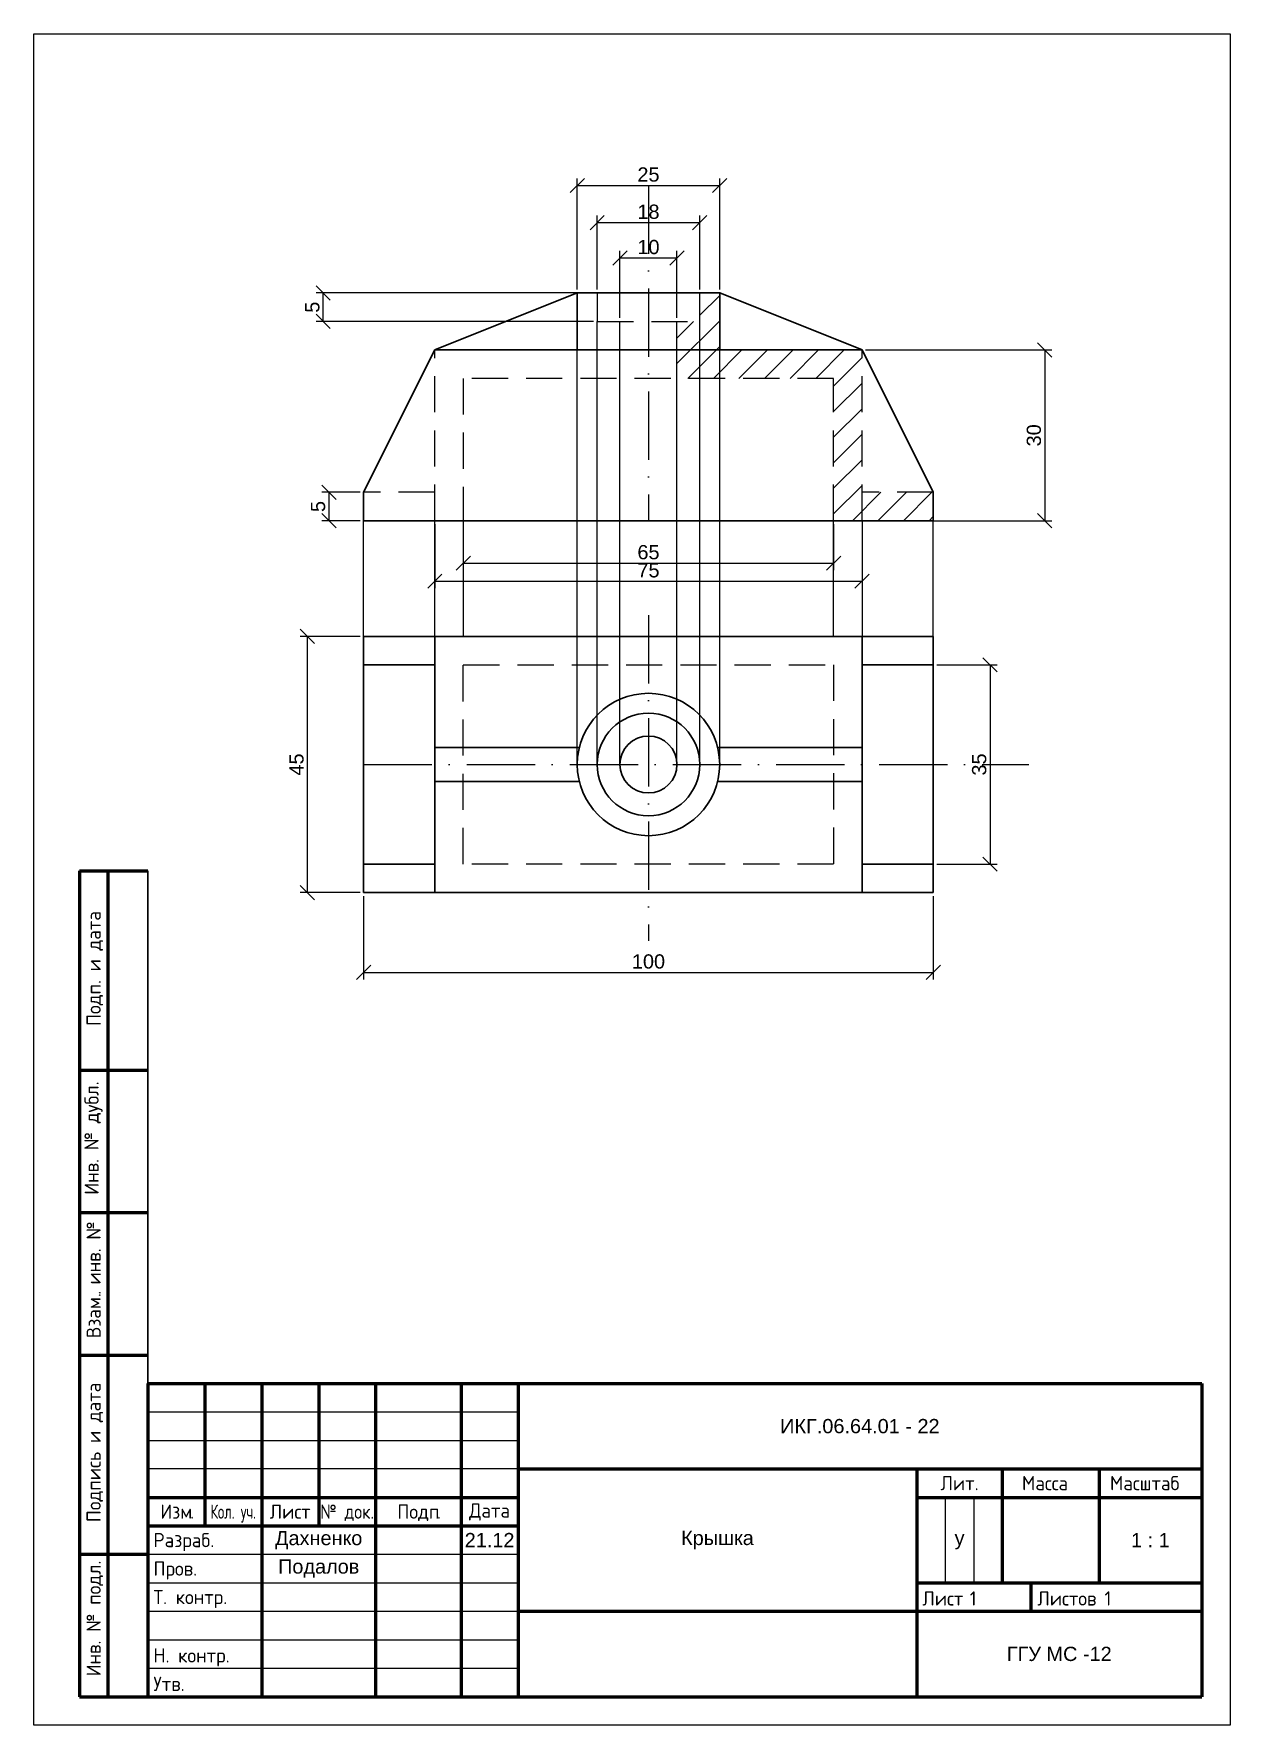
# Model space of a CAD drawing. Header units: millimetres. Extents: x 2051 to 2261, y 1202 to 1499.
import ezdxf
from ezdxf.enums import TextEntityAlignment as Align

# ---------------------------------------------------------------- set-up
doc = ezdxf.new("R2010")
doc.units = ezdxf.units.MM
doc.linetypes.add('ACAD_ISO10W100', pattern=[18, 12, -3, 0, -3])
doc.linetypes.add('штриховая2', pattern=[9.525, 6.35, -3.175])
doc.layers.add('контур', color=7, linetype='Continuous', lineweight=30)
for name, color, linetype in [('линии соединения', 50, 'Continuous'), ('оси', 130, 'Continuous'), ('размеры', 62, 'Continuous'), ('штриховка', 90, 'Continuous'), ('штриховые', 220, 'Continuous')]:
    doc.layers.add(name, color=color, linetype=linetype)
doc.styles.add('GOST-2.304_Type-B', font='GOST Common.ttf')
doc.styles.get("Standard").update_dxf_attribs({"font": 'arial.ttf'})
doc.dimstyles.new('ISO-25', dxfattribs={"dimtxt": 2.5, "dimasz": 2.5, "dimexe": 1.25, "dimexo": 0.625, "dimtad": 1, "dimtxsty": 'Standard', "dimcen": 2.5, "dimadec": 0, "dimazin": 0, "dimtfac": 1, "dimtmove": 0, "dimatfit": 3, "dimfxl": 1, "dimarcsym": 0})

# ---------------------------------------------------------------- blocks, each defined once
blk = doc.blocks.new('ACAD_SPDS_TB_18')
at = {"linetype": 'Continuous', "lineweight": 60}
for p, q in [((-12, 145), (0, 145)), ((-12, 145), (-12, 0)), ((-7, 145), (-7, 0)), ((-12, 110), (0, 110)), ((-12, 85), (0, 85)), ((-12, 60), (0, 60)), ((-12, 25), (0, 25)), ((-12, 0), (0, 0))]:
    blk.add_line(p, q, dxfattribs=at)
at = {"linetype": 'Continuous', "lineweight": 30}
blk.add_line((0, 145), (0, 0), dxfattribs=at)
at = {"style": 'GOST-2.304_Type-B'}
for s, p in [('Подп. и дата', (-8.25, 117.77)), ('Инв. № дубл.', (-8.62, 88.14)), ('Взам. инв. №', (-8.25, 62.96)), ('. ', (-8.25, 70.58)), ('Подпись и дата', (-8.25, 30.64)), ('Инв. № подл.', (-8.25, 3.57))]:
    blk.add_text(s, height=2.5, rotation=90, dxfattribs=at).set_placement(p)
for tag, p in [('ПОДП_ДАТА_2', (-3.5, 127.5)), ('ИНВ_Н_ДУБЛ', (-3.65, 97.5)), ('ВЗАМ_ИНВ_Н', (-3.5, 71.94)), ('ПОДП_ДАТА_1', (-3.5, 42.5)), ('ИНВ_НОМ_ПОДЛ', (-3.5, 12.5))]:
    blk.add_attdef(tag, text='', height=2.5, rotation=90, dxfattribs=at).set_placement(p, align=Align.MIDDLE_CENTER)
at = {"style": 'GOST-2.304_Type-B', "flags": 1}
blk.add_attdef('ИДЕНТИФИКАТОР_НАДПИСИ', (-12.12, -11.58), '', height=2.5, dxfattribs=at)
blk = doc.blocks.new('ACAD_SPDS_TB_06')
at = {"linetype": 'Continuous', "lineweight": 60}
for p, q in [((-185, 55), (0, 55)), ((-185, 55), (-185, 0)), ((-175, 55), (-175, 30)), ((-165, 55), (-165, 0)), ((-155, 55), (-155, 30)), ((-145, 55), (-145, 0)), ((-130, 55), (-130, 0)), ((-120, 55), (-120, 0)), ((0, 55), (0, 0)), ((-120, 40), (0, 40)), ((-185, 35), (-120, 35)), ((-185, 30), (-120, 30)), ((-120, 15), (0, 15)), ((-185, 0), (0, 0))]:
    blk.add_line(p, q, dxfattribs=at)
at = {"linetype": 'Continuous', "lineweight": 25}
for p, q in [((-185, 50), (-120, 50)), ((-185, 45), (-120, 45)), ((-185, 25), (-120, 25)), ((-185, 20), (-120, 20)), ((-185, 15), (-120, 15)), ((-185, 10), (-120, 10)), ((-185, 5), (-120, 5))]:
    blk.add_line(p, q, dxfattribs=at)
at = {"lineweight": 25}
blk.add_line((-120, 40), (-185, 40), dxfattribs=at)
at = {"lineweight": 60}
for p, q in [((-50, 40), (-50, 0)), ((-35, 40), (-35, 20)), ((-18, 40), (-18, 20)), ((-50, 35), (0, 35)), ((-50, 20), (0, 20)), ((-30, 20), (-30, 15))]:
    blk.add_line(p, q, dxfattribs=at)
for p, q in [((-45, 35), (-45, 20)), ((-40, 35), (-40, 20)), ((-130, 20), (-120, 20))]:
    blk.add_line(p, q)
at = {"style": 'GOST-2.304_Type-B'}
for s, p in [('Изм', (-180, 31.25)), ('Лист', (-160, 31.25)), ('Подп', (-137.5, 31.25)), ('Дата', (-125, 31.44))]:
    blk.add_text(s, height=2.5, dxfattribs=at).set_placement(p, align=Align.CENTER)
at = {"style": 'GOST-2.304_Type-B', "width": 0.70447}
blk.add_text('Кол. уч.', height=2.5, dxfattribs=at).set_placement((-174, 31.25), (-166, 31.25), align=Align.FIT)
at = {"style": 'GOST-2.304_Type-B', "width": 0.9}
blk.add_text('№ док.', height=2.5, dxfattribs=at).set_placement((-150, 31.25), align=Align.CENTER)
at = {"style": 'GOST-2.304_Type-B'}
for s, p in [('.', (-177.56, 31.25)), ('.', (-134.25, 31.25)), ('Разраб.', (-184, 26.25)), ('Пров.', (-184, 21.25)), ('Т. контр.', (-184, 16.25)), ('Лист', (-49.02, 16)), ('Листов', (-28.83, 16)), ('Н. контр.', (-184, 6)), ('Утв.', (-184, 1))]:
    blk.add_text(s, height=2.5, dxfattribs=at).set_placement(p)
at = {"linetype": 'Continuous', "char_height": 2.5, "attachment_point": 5, "style": 'GOST-2.304_Type-B'}
for s, insert, width in [('Лит.', (-42.5, 37.5), 14), ('Масса', (-27.5, 37.5), 14), ('Масштаб', (-10, 37.5), 19)]:
    blk.add_mtext(s, dxfattribs=dict(at, insert=insert, width=width))
at = {"style": 'GOST-2.304_Type-B'}
for tag, p, flags in [('ИДЕНТИФИКАТОР_НАДПИСИ', (-185.34, 60.88), 1), ('ЛИСТ', (-40.73, 16), 8), ('ЛИСТОВ', (-17.07, 16), 8)]:
    blk.add_attdef(tag, p, '', height=2.5, dxfattribs=dict(at, flags=flags))
at = {"style": 'GOST-2.304_Type-B', "flags": 8}
for tag, p in [('ИЗМ_4', (-180, 51)), ('ИЗМ_4_КОЛ_УЧ', (-170, 51)), ('ИЗМ_4_ЛИСТ', (-160, 51)), ('ИЗМ_4_N_ДОК', (-150, 51)), ('ИЗМ_4_ДАТА', (-125, 51)), ('ИЗМ_3', (-180, 46)), ('ИЗМ_3_КОЛ_УЧ', (-170, 46)), ('ИЗМ_3_ЛИСТ', (-160, 46)), ('ИЗМ_3_N_ДОК', (-150, 46)), ('ИЗМ_3_ДАТА', (-125, 46)), ('ИЗМ_2', (-180, 41)), ('ИЗМ_2_КОЛ_УЧ', (-170, 41)), ('ИЗМ_2_ЛИСТ', (-160, 41)), ('ИЗМ_2_N_ДОК', (-150, 41)), ('ИЗМ_2_ДАТА', (-125, 41)), ('ИЗМ_1', (-180, 36)), ('ИЗМ_1_КОЛ_УЧ', (-170, 36)), ('ИЗМ_1_ЛИСТ', (-160, 36)), ('ИЗМ_1_N_ДОК', (-150, 36)), ('ИЗМ_1_ДАТА', (-125, 36)), ('РАЗРАБ_ФИО', (-155, 26)), ('РАЗРАБ_ДАТА', (-125, 26)), ('ПРОВ_ФИО', (-155, 21)), ('ПРОВ_ДАТА', (-125, 21)), ('ТКОНТР_ФИО', (-155, 16)), ('ТКОНТР_ДАТА', (-125, 16)), ('ДОЛЖНОСТЬ_1', (-175, 11)), ('ДОЛЖНОСТЬ_1_ФИО', (-155, 11)), ('ДОЛЖНОСТЬ_1_ДАТА', (-125, 11)), ('НКОНТР_ФИО', (-155, 6)), ('НКОНТР_ДАТА', (-125, 6)), ('УТВ_ФИО', (-155, 1)), ('УТВ_ДАТА', (-125, 1))]:
    blk.add_attdef(tag, text='', height=2.5, dxfattribs=at).set_placement(p, align=Align.CENTER)
at = {"style": 'GOST-2.304_Type-B'}
blk.add_attdef('ОБОЗНАЧЕНИЕ_ДОКУМЕНТА', text='', height=5, dxfattribs=at).set_placement((-60, 47.5), align=Align.MIDDLE_CENTER)
at = {"lineweight": 30, "flags": 104}
for tag, p in [('НАИМЕНОВАНИЕ_ДОКУМЕНТА', (-85, 27.5)), ('ОБОЗНАЧЕНИЕ_МАТЕРИАЛА', (-85, 7.5)), ('НАИМЕНОВАНИЕ_ПРЕДПРИЯТИЯ', (-25, 7.5))]:
    blk.add_attdef(tag, text='', height=3.5, dxfattribs=at).set_placement(p, align=Align.MIDDLE_CENTER)
at = {"style": 'GOST-2.304_Type-B', "flags": 8}
for tag, p in [('Л1', (-47.5, 27.5)), ('Л2', (-42.5, 27.5)), ('Л3', (-37.5, 27.5)), ('МАССА', (-26.5, 27.5)), ('МАСШТАБ', (-9, 27.5))]:
    blk.add_attdef(tag, text='', height=2.5, dxfattribs=at).set_placement(p, align=Align.MIDDLE_CENTER)
blk = doc.blocks.new('_Oblique')
at = {"color": 0, "linetype": 'ByBlock', "lineweight": -2}
blk.add_line((-0.5, -0.5), (0.5, 0.5), dxfattribs=at)
blk = doc.blocks.new('*D24')
at = {"layer": 'Defpoints', "color": 0, "transparency": 16777216}
for p in [(2109.01, 1418.51), (2102.92, 1413.51), (2109.01, 1413.51)]:
    blk.add_point(p, dxfattribs=at)
at = {"layer": 'размеры', "color": 0, "lineweight": -2, "transparency": 16777216}
for p, q in [((2108.38, 1418.51), (2101.67, 1418.51)), ((2102.92, 1418.51), (2102.92, 1413.51)), ((2108.38, 1413.51), (2101.67, 1413.51))]:
    blk.add_line(p, q, dxfattribs=at)
at = {"layer": 'размеры', "color": 0, "lineweight": -2, "transparency": 16777216, "xscale": 2.5, "yscale": 2.5, "zscale": 2.5}
for p, rotation in [((2102.92, 1418.51), 90), ((2102.92, 1413.51), 270)]:
    blk.add_blockref('_Oblique', p, dxfattribs=dict(at, rotation=rotation))
at = {"layer": 'размеры', "color": 0, "transparency": 16777216, "insert": (2101.02, 1416.01), "char_height": 2.5, "attachment_point": 5, "rotation": 90}
blk.add_mtext('5', dxfattribs=at)
blk = doc.blocks.new('*D25')
at = {"layer": 'Defpoints', "color": 0, "transparency": 16777216}
for p in [(2171.51, 1472.39), (2146.51, 1453.51), (2171.51, 1453.51)]:
    blk.add_point(p, dxfattribs=at)
at = {"layer": 'размеры', "color": 0, "lineweight": -2, "transparency": 16777216}
for p, q in [((2146.51, 1454.14), (2146.51, 1473.64)), ((2171.51, 1454.14), (2171.51, 1473.64)), ((2146.51, 1472.39), (2171.51, 1472.39))]:
    blk.add_line(p, q, dxfattribs=at)
at = {"layer": 'размеры', "color": 0, "lineweight": -2, "transparency": 16777216, "xscale": 2.5, "yscale": 2.5, "zscale": 2.5, "rotation": 180}
blk.add_blockref('_Oblique', (2146.51, 1472.39), dxfattribs=at)
at = {"layer": 'размеры', "color": 0, "lineweight": -2, "transparency": 16777216, "xscale": 2.5, "yscale": 2.5, "zscale": 2.5}
blk.add_blockref('_Oblique', (2171.51, 1472.39), dxfattribs=at)
at = {"layer": 'размеры', "color": 0, "transparency": 16777216, "insert": (2159.01, 1474.3), "char_height": 2.5, "attachment_point": 5}
blk.add_mtext('25', dxfattribs=at)
blk = doc.blocks.new('*D26')
at = {"layer": 'Defpoints', "color": 0, "transparency": 16777216}
for p in [(2168.01, 1465.86), (2150.01, 1453.51), (2168.01, 1453.51)]:
    blk.add_point(p, dxfattribs=at)
at = {"layer": 'размеры', "color": 0, "lineweight": -2, "transparency": 16777216}
for p, q in [((2150.01, 1454.14), (2150.01, 1467.11)), ((2150.01, 1465.86), (2168.01, 1465.86)), ((2168.01, 1454.14), (2168.01, 1467.11))]:
    blk.add_line(p, q, dxfattribs=at)
at = {"layer": 'размеры', "color": 0, "lineweight": -2, "transparency": 16777216, "xscale": 2.5, "yscale": 2.5, "zscale": 2.5, "rotation": 180}
blk.add_blockref('_Oblique', (2150.01, 1465.86), dxfattribs=at)
at = {"layer": 'размеры', "color": 0, "lineweight": -2, "transparency": 16777216, "xscale": 2.5, "yscale": 2.5, "zscale": 2.5}
blk.add_blockref('_Oblique', (2168.01, 1465.86), dxfattribs=at)
at = {"layer": 'размеры', "color": 0, "transparency": 16777216, "insert": (2159.01, 1467.76), "char_height": 2.5, "attachment_point": 5}
blk.add_mtext('18', dxfattribs=at)
blk = doc.blocks.new('*D27')
at = {"layer": 'Defpoints', "color": 0, "transparency": 16777216}
for p in [(2196.51, 1443.51), (2196.51, 1413.51), (2228.57, 1413.51)]:
    blk.add_point(p, dxfattribs=at)
at = {"layer": 'размеры', "color": 0, "lineweight": -2, "transparency": 16777216}
for p, q in [((2197.13, 1443.51), (2229.82, 1443.51)), ((2228.57, 1443.51), (2228.57, 1413.51)), ((2197.13, 1413.51), (2229.82, 1413.51))]:
    blk.add_line(p, q, dxfattribs=at)
at = {"layer": 'размеры', "color": 0, "lineweight": -2, "transparency": 16777216, "xscale": 2.5, "yscale": 2.5, "zscale": 2.5}
for p, rotation in [((2228.57, 1443.51), 90), ((2228.57, 1413.51), 270)]:
    blk.add_blockref('_Oblique', p, dxfattribs=dict(at, rotation=rotation))
at = {"layer": 'размеры', "color": 0, "transparency": 16777216, "insert": (2226.67, 1428.51), "char_height": 2.5, "attachment_point": 5, "rotation": 90}
blk.add_mtext('30', dxfattribs=at)
blk = doc.blocks.new('*D28')
at = {"layer": 'Defpoints', "color": 0, "transparency": 16777216}
for p in [(2101.91, 1453.51), (2150.01, 1453.51), (2150.01, 1448.51)]:
    blk.add_point(p, dxfattribs=at)
at = {"layer": 'размеры', "color": 0, "lineweight": -2, "transparency": 16777216}
for p, q in [((2149.38, 1453.51), (2100.66, 1453.51)), ((2101.91, 1448.51), (2101.91, 1453.51)), ((2149.38, 1448.51), (2100.66, 1448.51))]:
    blk.add_line(p, q, dxfattribs=at)
at = {"layer": 'размеры', "color": 0, "lineweight": -2, "transparency": 16777216, "xscale": 2.5, "yscale": 2.5, "zscale": 2.5}
for p, rotation in [((2101.91, 1453.51), 90), ((2101.91, 1448.51), 270)]:
    blk.add_blockref('_Oblique', p, dxfattribs=dict(at, rotation=rotation))
at = {"layer": 'размеры', "color": 0, "transparency": 16777216, "insert": (2100.01, 1451.01), "char_height": 2.5, "attachment_point": 5, "rotation": 90}
blk.add_mtext('5', dxfattribs=at)
blk = doc.blocks.new('*D29')
at = {"layer": 'Defpoints', "color": 0, "transparency": 16777216}
for p in [(2164.01, 1459.66), (2154.01, 1448.51), (2164.01, 1448.51)]:
    blk.add_point(p, dxfattribs=at)
at = {"layer": 'размеры', "color": 0, "lineweight": -2, "transparency": 16777216}
for p, q in [((2154.01, 1449.14), (2154.01, 1460.91)), ((2154.01, 1459.66), (2164.01, 1459.66)), ((2164.01, 1449.14), (2164.01, 1460.91))]:
    blk.add_line(p, q, dxfattribs=at)
at = {"layer": 'размеры', "color": 0, "lineweight": -2, "transparency": 16777216, "xscale": 2.5, "yscale": 2.5, "zscale": 2.5, "rotation": 180}
blk.add_blockref('_Oblique', (2154.01, 1459.66), dxfattribs=at)
at = {"layer": 'размеры', "color": 0, "lineweight": -2, "transparency": 16777216, "xscale": 2.5, "yscale": 2.5, "zscale": 2.5}
blk.add_blockref('_Oblique', (2164.01, 1459.66), dxfattribs=at)
at = {"layer": 'размеры', "color": 0, "transparency": 16777216, "insert": (2159.01, 1461.56), "char_height": 2.5, "attachment_point": 5}
blk.add_mtext('10', dxfattribs=at)
blk = doc.blocks.new('*D30')
at = {"layer": 'Defpoints', "color": 0, "transparency": 16777216}
for p in [(2121.51, 1413.51), (2196.51, 1413.51), (2196.51, 1402.91)]:
    blk.add_point(p, dxfattribs=at)
at = {"layer": 'размеры', "color": 0, "lineweight": -2, "transparency": 16777216}
for p, q in [((2121.51, 1412.89), (2121.51, 1401.66)), ((2196.51, 1412.89), (2196.51, 1401.66)), ((2121.51, 1402.91), (2196.51, 1402.91))]:
    blk.add_line(p, q, dxfattribs=at)
at = {"layer": 'размеры', "color": 0, "lineweight": -2, "transparency": 16777216, "xscale": 2.5, "yscale": 2.5, "zscale": 2.5, "rotation": 180}
blk.add_blockref('_Oblique', (2121.51, 1402.91), dxfattribs=at)
at = {"layer": 'размеры', "color": 0, "lineweight": -2, "transparency": 16777216, "xscale": 2.5, "yscale": 2.5, "zscale": 2.5}
blk.add_blockref('_Oblique', (2196.51, 1402.91), dxfattribs=at)
at = {"layer": 'размеры', "color": 0, "transparency": 16777216, "insert": (2159.01, 1404.8), "char_height": 2.5, "attachment_point": 5}
blk.add_mtext('75', dxfattribs=at)
blk = doc.blocks.new('*D31')
at = {"layer": 'Defpoints', "color": 0, "transparency": 16777216}
for p in [(2126.51, 1413.51), (2191.51, 1413.51), (2191.51, 1406.07)]:
    blk.add_point(p, dxfattribs=at)
at = {"layer": 'размеры', "color": 0, "lineweight": -2, "transparency": 16777216}
for p, q in [((2126.51, 1412.89), (2126.51, 1404.82)), ((2191.51, 1412.89), (2191.51, 1404.82)), ((2126.51, 1406.07), (2191.51, 1406.07))]:
    blk.add_line(p, q, dxfattribs=at)
at = {"layer": 'размеры', "color": 0, "lineweight": -2, "transparency": 16777216, "xscale": 2.5, "yscale": 2.5, "zscale": 2.5, "rotation": 180}
blk.add_blockref('_Oblique', (2126.51, 1406.07), dxfattribs=at)
at = {"layer": 'размеры', "color": 0, "lineweight": -2, "transparency": 16777216, "xscale": 2.5, "yscale": 2.5, "zscale": 2.5}
blk.add_blockref('_Oblique', (2191.51, 1406.07), dxfattribs=at)
at = {"layer": 'размеры', "color": 0, "transparency": 16777216, "insert": (2159.01, 1407.98), "char_height": 2.5, "attachment_point": 5}
blk.add_mtext('65', dxfattribs=at)
blk = doc.blocks.new('*D32')
at = {"layer": 'Defpoints', "color": 0, "transparency": 16777216}
for p in [(2109.01, 1348.21), (2209.01, 1348.21), (2209.01, 1334.21)]:
    blk.add_point(p, dxfattribs=at)
at = {"layer": 'размеры', "color": 0, "lineweight": -2, "transparency": 16777216}
for p, q in [((2109.01, 1347.59), (2109.01, 1332.96)), ((2209.01, 1347.59), (2209.01, 1332.96)), ((2109.01, 1334.21), (2209.01, 1334.21))]:
    blk.add_line(p, q, dxfattribs=at)
at = {"layer": 'размеры', "color": 0, "lineweight": -2, "transparency": 16777216, "xscale": 2.5, "yscale": 2.5, "zscale": 2.5, "rotation": 180}
blk.add_blockref('_Oblique', (2109.01, 1334.21), dxfattribs=at)
at = {"layer": 'размеры', "color": 0, "lineweight": -2, "transparency": 16777216, "xscale": 2.5, "yscale": 2.5, "zscale": 2.5}
blk.add_blockref('_Oblique', (2209.01, 1334.21), dxfattribs=at)
at = {"layer": 'размеры', "color": 0, "transparency": 16777216, "insert": (2159.01, 1336.11), "char_height": 2.5, "attachment_point": 5}
blk.add_mtext('100', dxfattribs=at)
blk = doc.blocks.new('*D33')
at = {"layer": 'Defpoints', "color": 0, "transparency": 16777216}
for p in [(2109.01, 1393.21), (2099.12, 1348.21), (2109.01, 1348.21)]:
    blk.add_point(p, dxfattribs=at)
at = {"layer": 'размеры', "color": 0, "lineweight": -2, "transparency": 16777216}
for p, q in [((2108.38, 1393.21), (2097.87, 1393.21)), ((2099.12, 1393.21), (2099.12, 1348.21)), ((2108.38, 1348.21), (2097.87, 1348.21))]:
    blk.add_line(p, q, dxfattribs=at)
at = {"layer": 'размеры', "color": 0, "lineweight": -2, "transparency": 16777216, "xscale": 2.5, "yscale": 2.5, "zscale": 2.5}
for p, rotation in [((2099.12, 1393.21), 90), ((2099.12, 1348.21), 270)]:
    blk.add_blockref('_Oblique', p, dxfattribs=dict(at, rotation=rotation))
at = {"layer": 'размеры', "color": 0, "transparency": 16777216, "insert": (2097.23, 1370.71), "char_height": 2.5, "attachment_point": 5, "rotation": 90}
blk.add_mtext('45', dxfattribs=at)
blk = doc.blocks.new('*D34')
at = {"layer": 'Defpoints', "color": 0, "transparency": 16777216}
for p in [(2209.01, 1388.21), (2209.01, 1353.21), (2218.97, 1353.21)]:
    blk.add_point(p, dxfattribs=at)
at = {"layer": 'размеры', "color": 0, "lineweight": -2, "transparency": 16777216}
for p, q in [((2209.63, 1388.21), (2220.22, 1388.21)), ((2218.97, 1388.21), (2218.97, 1353.21)), ((2209.63, 1353.21), (2220.22, 1353.21))]:
    blk.add_line(p, q, dxfattribs=at)
at = {"layer": 'размеры', "color": 0, "lineweight": -2, "transparency": 16777216, "xscale": 2.5, "yscale": 2.5, "zscale": 2.5}
for p, rotation in [((2218.97, 1388.21), 90), ((2218.97, 1353.21), 270)]:
    blk.add_blockref('_Oblique', p, dxfattribs=dict(at, rotation=rotation))
at = {"layer": 'размеры', "color": 0, "transparency": 16777216, "insert": (2217.07, 1370.71), "char_height": 2.5, "attachment_point": 5, "rotation": 90}
blk.add_mtext('35', dxfattribs=at)

msp = doc.modelspace()

# ---------------------------------------------------------------- hatches: boundary and pattern name
at = {"layer": 'штриховка'}
h = msp.add_hatch(dxfattribs=at)
h.set_pattern_fill('ANSI31', color=256)
h.paths.add_polyline_path([(2209.008, 1418.513), (2196.508, 1418.513), (2196.508, 1413.513), (2209.008, 1413.513)])
h.paths.add_polyline_path([(2196.508, 1443.513), (2171.508, 1443.513), (2171.508, 1438.513), (2191.508, 1438.513), (2191.508, 1413.513), (2196.508, 1413.513)])
h.paths.add_polyline_path([(2171.508, 1453.513), (2168.008, 1453.513), (2168.008, 1448.513), (2168.008, 1443.513), (2171.508, 1443.513)])
h.paths.add_polyline_path([(2168.008, 1448.513), (2164.008, 1448.513), (2164.008, 1443.513), (2168.008, 1443.513)])
h.paths.add_polyline_path([(2168.008, 1443.513), (2164.008, 1443.513), (2164.008, 1438.513), (2168.008, 1438.513)])
h.paths.add_polyline_path([(2171.508, 1443.513), (2168.008, 1443.513), (2168.008, 1438.513), (2171.508, 1438.513)])

# ---------------------------------------------------------------- linework, layer by layer
msp.add_lwpolyline([(2051.117, 1202.016), (2051.117, 1499.016), (2261.117, 1499.016), (2261.117, 1202.016), (2051.117, 1202.016)])
at = {"layer": 'контур'}
for p, q in [((2121.508, 1443.513), (2146.508, 1453.513)), ((2146.508, 1443.513), (2146.508, 1453.513)), ((2146.508, 1453.513), (2171.508, 1453.513)), ((2150.008, 1453.513), (2159.008, 1453.513)), ((2171.508, 1443.513), (2171.508, 1453.513)), ((2196.508, 1443.513), (2171.508, 1453.513)), ((2109.008, 1418.513), (2121.508, 1443.513)), ((2121.508, 1443.513), (2196.508, 1443.513)), ((2121.508, 1443.513), (2146.508, 1443.513)), ((2196.508, 1443.513), (2171.508, 1443.513)), ((2209.008, 1418.513), (2196.508, 1443.513)), ((2109.008, 1413.513), (2109.008, 1418.513)), ((2209.008, 1413.513), (2209.008, 1418.513)), ((2109.008, 1413.513), (2209.008, 1413.513)), ((2109.008, 1413.513), (2121.508, 1413.513)), ((2121.508, 1413.513), (2126.508, 1413.513)), ((2196.508, 1413.513), (2191.508, 1413.513)), ((2209.008, 1413.513), (2196.508, 1413.513)), ((2109.008, 1393.211), (2209.008, 1393.211)), ((2109.008, 1348.211), (2109.008, 1393.211)), ((2109.008, 1393.211), (2109.008, 1387.211)), ((2109.008, 1393.211), (2109.008, 1388.211)), ((2109.008, 1393.211), (2109.008, 1370.711)), ((2121.508, 1393.211), (2121.508, 1348.211)), ((2196.508, 1393.211), (2196.508, 1348.211)), ((2209.008, 1393.211), (2209.008, 1348.211)), ((2109.008, 1388.211), (2121.508, 1388.211)), ((2196.508, 1388.211), (2209.008, 1388.211)), ((2121.508, 1373.711), (2121.508, 1367.711)), ((2121.508, 1373.711), (2146.874, 1373.711)), ((2196.508, 1373.711), (2171.143, 1373.711)), ((2196.508, 1370.711), (2196.508, 1373.711)), ((2196.508, 1370.711), (2196.508, 1367.711)), ((2121.508, 1367.711), (2146.874, 1367.711)), ((2196.508, 1367.711), (2171.143, 1367.711)), ((2109.008, 1348.211), (2109.008, 1353.211)), ((2109.008, 1353.211), (2121.508, 1353.211)), ((2196.508, 1348.211), (2196.508, 1354.211)), ((2196.508, 1353.211), (2209.008, 1353.211)), ((2209.008, 1348.211), (2109.008, 1348.211))]:
    msp.add_line(p, q, dxfattribs=at)
for radius in [12.5, 9, 5]:
    msp.add_circle((2159.008, 1370.711), radius, dxfattribs=at)
at = {"layer": 'линии соединения'}
for p, q in [((2150.008, 1370.711), (2150.008, 1448.513)), ((2168.008, 1370.711), (2168.008, 1448.513)), ((2146.508, 1370.711), (2146.508, 1443.513)), ((2154.008, 1370.711), (2154.008, 1443.513)), ((2164.008, 1370.711), (2164.008, 1443.513)), ((2171.508, 1370.711), (2171.508, 1443.513)), ((2109.008, 1393.211), (2109.008, 1413.513)), ((2121.508, 1393.211), (2121.508, 1413.513)), ((2126.508, 1413.513), (2126.508, 1393.211)), ((2191.508, 1393.211), (2191.508, 1413.513)), ((2196.508, 1413.513), (2196.508, 1393.211)), ((2209.008, 1393.211), (2209.008, 1413.513))]:
    msp.add_line(p, q, dxfattribs=at)
at = {"layer": 'оси', "linetype": 'ACAD_ISO10W100'}
for p, q in [((2159.008, 1472.395), (2159.008, 1413.513)), ((2159.008, 1396.919), (2159.008, 1339.742)), ((2109.008, 1370.711), (2225.796, 1370.711))]:
    msp.add_line(p, q, dxfattribs=at)
at = {"layer": 'штриховые', "linetype": 'штриховая2'}
for p, q in [((2150.008, 1453.513), (2150.008, 1448.513)), ((2168.008, 1448.513), (2168.008, 1453.513)), ((2150.008, 1448.513), (2168.008, 1448.513)), ((2121.508, 1413.513), (2121.508, 1443.513)), ((2196.508, 1413.513), (2196.508, 1443.513)), ((2191.508, 1438.513), (2126.508, 1438.513)), ((2126.508, 1438.513), (2126.508, 1413.513)), ((2191.508, 1413.513), (2191.508, 1438.513)), ((2121.508, 1418.513), (2109.008, 1418.513)), ((2209.008, 1418.513), (2196.508, 1418.513)), ((2126.508, 1388.211), (2191.508, 1388.211)), ((2126.508, 1353.211), (2126.508, 1388.211)), ((2191.508, 1388.211), (2191.508, 1353.211)), ((2191.508, 1353.211), (2126.508, 1353.211))]:
    msp.add_line(p, q, dxfattribs=at)
at = {"layer": 'штриховые'}
for p, q in [((2154.008, 1443.513), (2154.008, 1448.513)), ((2164.008, 1443.513), (2164.008, 1448.513))]:
    msp.add_line(p, q, dxfattribs=at)

# ---------------------------------------------------------------- block references
msp.add_blockref('ACAD_SPDS_TB_18', (2071.117, 1207.016))
ref = msp.add_blockref('ACAD_SPDS_TB_06', (2256.117, 1207.016))
ref.add_attrib('ЛИСТ', '1', (2215.392, 1223.016), dxfattribs={"height": 2.5, "style": 'GOST-2.304_Type-B'})
ref.add_attrib('ЛИСТОВ', '1', (2239.047, 1223.016), dxfattribs={"height": 2.5, "style": 'GOST-2.304_Type-B'})

# ---------------------------------------------------------------- texts
at = {"char_height": 2.5, "attachment_point": 5}
for s, width, insert in [('ИКГ.06.64.01 - 22', 120, (2196.117, 1254.516)), ('Дахненко', 20, (2101.117, 1234.516)), ('21.12', 10, (2131.117, 1234.516)), ('Крышка', 70, (2171.117, 1234.516)), ('у', 5, (2213.617, 1234.516)), ('1 : 1', 18, (2247.117, 1234.516)), ('Подалов', 20, (2101.117, 1229.516)), ('ГГУ МС -12', 50, (2231.117, 1214.516))]:
    msp.add_mtext_dynamic_manual_height_columns(s, width=width, gutter_width=12.5, heights=[0], dxfattribs=dict(at, insert=insert))

# ---------------------------------------------------------------- dimensions: what is measured, and where the dimension line sits
at = {"layer": 'размеры'}
for base, p1, p2, picture, middle in [((2171.508, 1472.395), (2146.508, 1453.513), (2171.508, 1453.513), '*D25', (2159.008, 1472.395)), ((2168.008, 1465.859), (2150.008, 1453.513), (2168.008, 1453.513), '*D26', (2159.008, 1465.859)), ((2164.008, 1459.662), (2154.008, 1448.513), (2164.008, 1448.513), '*D29', (2159.008, 1459.662)), ((2196.508, 1402.906), (2121.508, 1413.513), (2196.508, 1413.513), '*D30', (2159.008, 1402.906)), ((2191.508, 1406.074), (2126.508, 1413.513), (2191.508, 1413.513), '*D31', (2159.008, 1406.074))]:
    dim = msp.add_linear_dim(base=base, p1=p1, p2=p2, dimstyle='ISO-25', override={"dimblk": 'Oblique'}, dxfattribs=at)
    dim.commit()
    dim.dimension.update_dxf_attribs({"geometry": picture, "text_midpoint": middle, "dimtype": 160})
for base, p1, p2, picture, middle in [((2101.907, 1453.513), (2150.008, 1448.513), (2150.008, 1453.513), '*D28', (2100.01, 1451.013)), ((2228.571, 1413.513), (2196.508, 1443.513), (2196.508, 1413.513), '*D27', (2226.669, 1428.513)), ((2102.917, 1413.513), (2109.008, 1418.513), (2109.008, 1413.513), '*D24', (2101.021, 1416.013)), ((2099.122, 1348.211), (2109.008, 1393.211), (2109.008, 1348.211), '*D33', (2097.226, 1370.711)), ((2218.969, 1353.211), (2209.008, 1388.211), (2209.008, 1353.211), '*D34', (2217.067, 1370.711))]:
    dim = msp.add_linear_dim(base=base, p1=p1, p2=p2, angle=90, dimstyle='ISO-25', override={"dimblk": 'Oblique'}, dxfattribs=at)
    dim.commit()
    dim.dimension.update_dxf_attribs({"geometry": picture, "text_midpoint": middle})
dim = msp.add_linear_dim(base=(2209.008, 1334.206), p1=(2109.008, 1348.211), p2=(2209.008, 1348.211), dimstyle='ISO-25', override={"dimblk": 'Oblique'}, dxfattribs=at)
dim.commit()
dim.dimension.update_dxf_attribs({"geometry": '*D32', "text_midpoint": (2159.008, 1336.107)})

doc.saveas('drawing.dxf')
